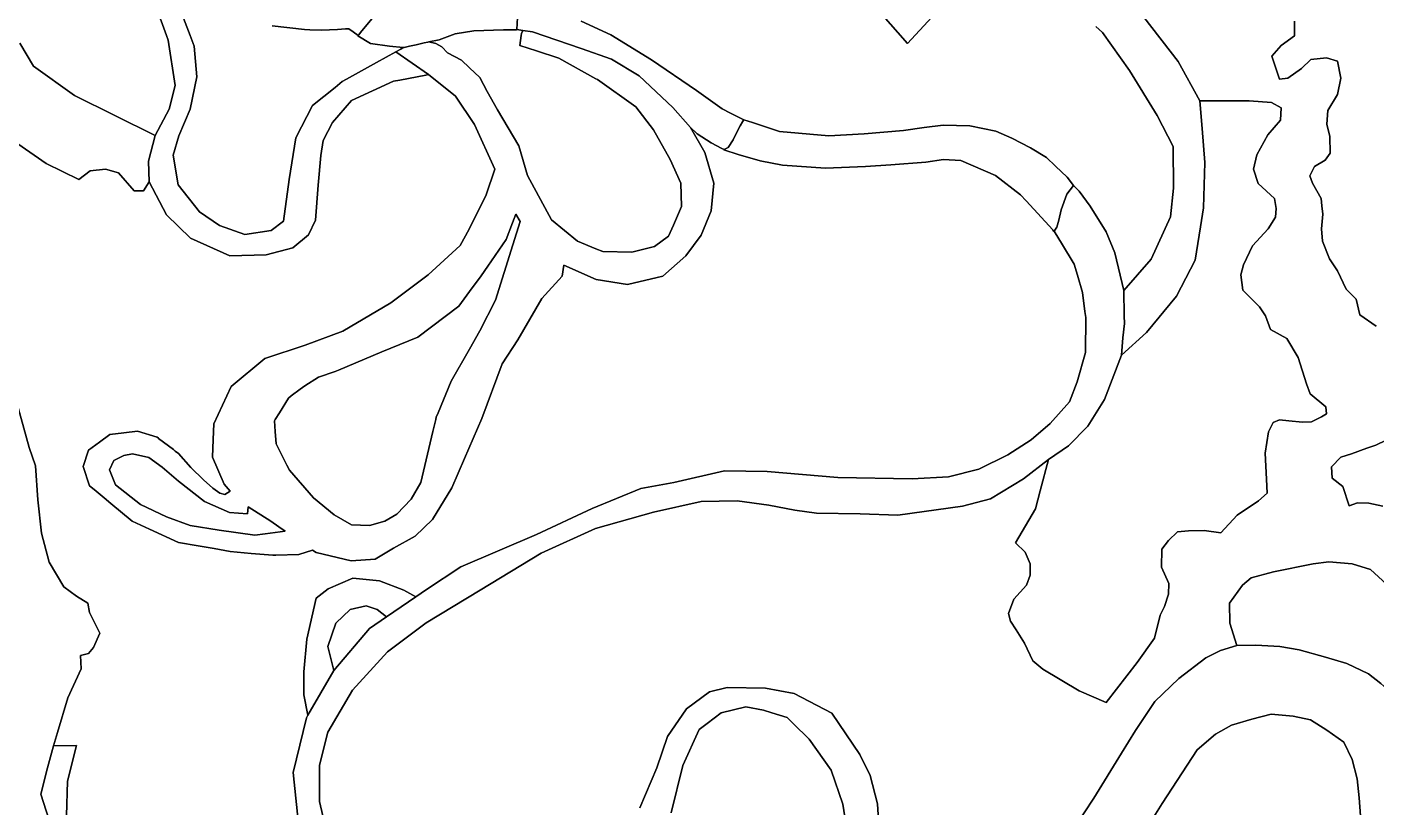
# Model space of a CAD drawing. Header units: inches. Extents: x 288635 to 1232953, y 676945 to 1655780.
# Drawn here: x 518547 to 539334, y 1199889 to 1211921 of the extents above; entities that cross this region are included whole.
import ezdxf

# ---------------------------------------------------------------- set-up
doc = ezdxf.new("R2010")
doc.units = ezdxf.units.IN
doc.header["$MEASUREMENT"] = 0

msp = doc.modelspace()

# ---------------------------------------------------------------- linework, layer by layer
at = {"color": 1}
for points in [[(518432.2394, 1213855.877), (518818.3201, 1213901.5971), (519188.1378, 1213410.2772), (519498.0184, 1213115.6366), (519914.5793, 1212815.916), (519949.7572, 1212789.2293), (520034.0374, 1212725.2926), (520209.2199, 1212592.3955), (520216.9015, 1212583.8866), (520539.4205, 1212226.6348), (520697.0368, 1211788.8119), (520722.3009, 1211718.6338), (520828.9811, 1211017.5924), (520737.5409, 1210651.8317), (520737.5409, 1210651.8317), (520522.2402, 1210249.2109), (519277.4261, 1210863.6804), (518647.5048, 1211315.8013), (518434.1444, 1211671.402)], [(520930.5813, 1212125.0346), (521060.9534, 1211788.8119), (521123.6217, 1211627.1936), (521164.2618, 1211149.6727), (521062.6616, 1210651.8317), (520884.8612, 1210240.3508), (520798.501, 1209945.7102), (520874.7012, 1209488.5093), (521204.9019, 1209071.9485), (521514.7825, 1208858.5881), (521905.9433, 1208721.4278), (522307.2641, 1208782.3879), (522500.3044, 1208924.6282), (522586.6646, 1209569.7895), (522688.2648, 1210209.8708), (522947.3453, 1210707.7118), (523294.2494, 1210989.0895), (523404.5463, 1211078.5525), (523470.0698, 1211114.7311), (523934.9495, 1211371.4132), (524232.5879, 1211535.7534), (524735.2164, 1211188.5574), (524691.0917, 1211179.6217), (524290.5141, 1211102.5876), (524191.9478, 1211083.6325), (523546.7865, 1210788.9919), (523252.146, 1210448.6312), (523109.9057, 1210169.2307), (523074.3456, 1209940.6302), (523033.7055, 1209483.4293), (522993.0654, 1208939.8682), (522886.3852, 1208716.3478), (522642.5447, 1208513.1474), (522231.0639, 1208406.4672), (521672.2628, 1208391.2271), (521067.7416, 1208665.5477), (520696.9008, 1209021.1484), (520430.5884, 1209532.7178), (520420.64, 1209849.1601), (520522.2402, 1210249.2109), (520737.5409, 1210651.8317), (520828.9811, 1211017.5924), (520722.3009, 1211718.6338), (520697.0368, 1211788.8119), (520539.4205, 1212226.6348)], [(522323.9858, 1211937.0742), (522821.4034, 1211884.1575), (522906.9078, 1211878.1921), (522906.9078, 1211878.1921), (523086.3612, 1211873.4012), (523329.7784, 1211881.3387), (523454.1328, 1211891.9221), (523504.4037, 1211891.9221), (523570.6336, 1211843.9986), (523647.7237, 1211789.2241), (523643.0065, 1211783.5242), (523841.219, 1211664.036), (524134.7411, 1211622.5465), (524342.3059, 1211603.4287), (524307.842, 1211580.3081), (524232.5879, 1211535.7534), (523934.9495, 1211371.4132), (523470.0698, 1211114.7311), (523404.5463, 1211078.5525), (523294.2494, 1210989.0895), (522947.3453, 1210707.7118), (522688.2648, 1210209.8708), (522586.6646, 1209569.7895), (522500.3044, 1208924.6282), (522307.2641, 1208782.3879), (521905.9433, 1208721.4278), (521514.7825, 1208858.5881), (521204.9019, 1209071.9485), (520874.7012, 1209488.5093), (520798.501, 1209945.7102), (520884.8612, 1210240.3508), (521062.6616, 1210651.8317), (521164.2618, 1211149.6727), (521123.6217, 1211627.1936), (521060.9534, 1211788.8119), (520930.5813, 1212125.0346)], [(526111.3015, 1212160.0271), (526092.7372, 1211881.5607), (526087.7983, 1211881.5607), (526087.4455, 1211876.269), (525887.6418, 1211876.269), (525430.4409, 1211863.569), (525144.6903, 1211812.7689), (524897.0398, 1211723.8687), (524738.6095, 1211689.2689), (524724.0372, 1211686.0865), (524666.9807, 1211673.6259), (524542.3658, 1211646.4112), (524443.2659, 1211624.7687), (524357.2597, 1211605.9857), (524353.4548, 1211605.1547), (524344.5887, 1211603.2184), (524342.3059, 1211603.4287), (524134.7411, 1211622.5465), (523841.219, 1211664.036), (523643.0065, 1211783.5242), (523647.7237, 1211789.2241), (523658.2865, 1211801.9876), (523684.5275, 1211833.6955), (523886.847, 1212078.1648)], [(527086.4481, 1212008.3467), (527543.649, 1211798.7963), (528172.3003, 1211411.4455), (528861.2766, 1210941.5445), (529261.3274, 1210655.794), (529388.3277, 1210592.2938), (529594.9909, 1210490.9079), (529594.9909, 1210490.9079), (529591.483, 1210485.0147), (529589.6992, 1210485.6162), (529573.965, 1210459.1827), (529536.2332, 1210395.7933), (529495.7831, 1210316.4938), (529425.8986, 1210179.4901), (529350.158, 1210063.8322), (529289.3733, 1210033.4398), (529255.5066, 1210046.1398), (529087.2313, 1210136.0984), (528875.5642, 1210274.7403), (528771.0869, 1210372.3998), (528497.5983, 1210677.6253), (527981.1944, 1211165.336), (527554.4736, 1211424.4165), (527086.1284, 1211591.2244), (526335.2711, 1211846.0574), (526186.2112, 1211867.8775), (526092.7372, 1211881.5607), (526111.3015, 1212160.0271)], [(532489.3528, 1212070.1634), (532115.8459, 1211663.3415), (531701.9512, 1212136.2036)], [(531701.9512, 1212136.2036), (532115.8459, 1211663.3415), (532489.3528, 1212070.1634)], [(523886.847, 1212078.1648), (523684.5275, 1211833.6955), (523658.2865, 1211801.9876), (523647.7237, 1211789.2241), (523570.6336, 1211843.9986), (523504.4037, 1211891.9221), (523454.1328, 1211891.9221), (523329.7784, 1211881.3387), (523086.3612, 1211873.4012), (522906.9078, 1211878.1921), (522821.4034, 1211884.1575), (522323.9858, 1211937.0742)], [(523222.2946, 1199245.6485), (523052.9609, 1199975.8999), (523052.9609, 1200536.8177), (523179.9612, 1201044.8187), (523560.9619, 1201690.4033), (524102.618, 1202285.8229), (524696.9792, 1202732.8638), (525530.1009, 1203235.7848), (526469.9027, 1203804.7459), (527308.1044, 1204185.7467), (528202.1862, 1204439.7472), (528933.7077, 1204602.3075), (529487.4288, 1204612.4675), (529980.1898, 1204546.4274), (530376.4306, 1204470.2272), (530711.7112, 1204424.5071), (531387.3526, 1204409.2671), (531966.4737, 1204388.9471), (532961.0974, 1204528.859), (533392.8983, 1204643.1593), (533901.9576, 1204952.8282), (534285.2993, 1205252.2555), (534158.569, 1204764.8314), (534087.1789, 1204490.254), (533777.2983, 1203967.0129), (533929.6986, 1203819.6926), (534005.8987, 1203641.8923), (534005.8023, 1203467.7579), (533950.0186, 1203311.6916), (533753.5426, 1203097.1129), (533670.6181, 1202874.8107), (533701.0981, 1202757.9705), (533787.4583, 1202620.8102), (533919.5386, 1202417.6098), (534046.5388, 1202143.2893), (534198.9391, 1202016.289), (534757.7402, 1201681.0083), (535174.3011, 1201503.208), (535651.822, 1202117.8892), (535921.0626, 1202493.81), (536007.4227, 1202849.4107), (536075.6911, 1202983.2167), (536136.0376, 1203174.2162), (536139.503, 1203337.0917), (536027.7428, 1203591.0922), (536032.8228, 1203865.4127), (536134.423, 1204002.573), (536276.6633, 1204134.6533), (536444.3036, 1204149.8933), (536688.1441, 1204154.9733), (536942.1446, 1204119.4132), (537196.1451, 1204388.6538), (537521.2658, 1204612.1742), (537658.426, 1204729.0144), (537648.266, 1204947.4549), (537627.946, 1205348.7757), (537678.7461, 1205678.9763), (537749.8662, 1205821.2166), (537846.3864, 1205861.8567), (537988.6267, 1205846.6167), (538201.9871, 1205826.2966), (538339.1474, 1205831.3766), (538496.6277, 1205907.5768), (538572.8279, 1205953.2969), (538562.6678, 1206059.9771), (538318.8274, 1206263.1775), (538262.9472, 1206415.5778), (538135.947, 1206821.9786), (537958.1466, 1207116.6192), (537709.2261, 1207253.7795), (537633.026, 1207467.1399), (537536.5058, 1207604.3002), (537282.5053, 1207863.3807), (537252.0252, 1208097.0612), (537292.6653, 1208254.5415), (537429.8256, 1208544.1021), (537673.6661, 1208808.2626), (537785.4263, 1208986.063), (537795.5863, 1209123.2232), (537770.1863, 1209275.6235), (537516.1857, 1209504.224), (537445.0656, 1209727.7444), (537495.8657, 1209951.2649), (537668.5861, 1210256.0655), (537861.6264, 1210484.666), (537871.7865, 1210672.6263), (537724.4662, 1210753.9065), (537379.0255, 1210779.3065), (536619.4011, 1210779.8409), (536284.1204, 1211389.4421), (535755.7993, 1212070.1634)], [(535014.328, 1211929.7711), (535120.7981, 1211836.483), (535537.3589, 1211247.2018), (535964.0797, 1210556.3204), (536207.9202, 1210078.7995), (536213.0002, 1209433.6382), (536167.2802, 1208991.6773), (535867.5596, 1208341.436), (535445.9187, 1207858.835), (535309.1204, 1208435.1752), (535177.7084, 1208759.9765), (534931.6454, 1209159.4981), (534762.3117, 1209389.6861), (534674.999, 1209476.9988), (534577.103, 1209606.6449), (534394.5401, 1209775.9785), (534254.3107, 1209905.6246), (534010.8935, 1210059.0833), (533720.0776, 1210206.7431), (533474.8486, 1210313.1075), (533074.7978, 1210395.6577), (532662.1823, 1210406.9519), (532369.518, 1210368.0039), (532052.4458, 1210325.8076), (531449.1946, 1210275.0075), (530903.0935, 1210243.2574), (530141.092, 1210306.7575), (529727.8746, 1210446.0983), (529594.9909, 1210490.9079), (529388.3277, 1210592.2938), (529261.3274, 1210655.794), (528861.2766, 1210941.5445), (528172.3003, 1211411.4455), (527543.649, 1211798.7963), (527086.4481, 1212008.3467)], [(535755.7993, 1212070.1634), (536284.1204, 1211389.4421), (536619.4011, 1210779.8409), (536654.2197, 1210353.3132), (536696.6932, 1209833.0122), (536675.2812, 1209128.8376), (536629.3265, 1208838.4037), (536548.2809, 1208326.196), (536258.7203, 1207767.3948), (535796.4394, 1207208.5937), (535413.9002, 1206860.3849), (535431.3786, 1207125.6983), (535456.0787, 1207345.754), (535453.7206, 1207464.8393), (535445.9187, 1207858.835), (535867.5596, 1208341.436), (536167.2802, 1208991.6773), (536213.0002, 1209433.6382), (536207.9202, 1210078.7995), (535964.0797, 1210556.3204), (535537.3589, 1211247.2018), (535120.7981, 1211836.483), (535014.328, 1211929.7711)], [(539336.4118, 1207304.1051), (539082.4113, 1207481.9055), (539026.5312, 1207720.666), (538874.1309, 1207878.1463), (538742.0506, 1208157.5468), (538615.0503, 1208345.5072), (538508.3701, 1208614.7477), (538493.1301, 1208807.7881), (538513.4501, 1209031.3086), (538499.5847, 1209164.4167), (538488.0501, 1209275.1491), (538355.9698, 1209513.9095), (538315.3297, 1209625.6698), (538386.4499, 1209767.91), (538549.0102, 1209864.4302), (538625.2104, 1209976.1905), (538620.1304, 1210230.191), (538574.4103, 1210423.2314), (538589.6503, 1210631.5118), (538742.0506, 1210880.4323), (538792.8507, 1211129.3528), (538742.0506, 1211393.5133), (538569.3303, 1211444.3134), (538330.5698, 1211418.9134), (538188.3295, 1211281.7531), (537974.9691, 1211129.3528), (537847.9688, 1211114.1127), (537731.1286, 1211469.7135), (537873.3689, 1211637.3538), (538076.5693, 1211784.6741), (538076.5693, 1212008.1945)], [(538076.5693, 1212008.1945), (538076.5693, 1211784.6741), (537873.3689, 1211637.3538), (537731.1286, 1211469.7135), (537847.9688, 1211114.1127), (537974.9691, 1211129.3528), (538188.3295, 1211281.7531), (538330.5698, 1211418.9134), (538569.3303, 1211444.3134), (538742.0506, 1211393.5133), (538792.8507, 1211129.3528), (538742.0506, 1210880.4323), (538589.6503, 1210631.5118), (538574.4103, 1210423.2314), (538620.1304, 1210230.191), (538625.2104, 1209976.1905), (538549.0102, 1209864.4302), (538386.4499, 1209767.91), (538315.3297, 1209625.6698), (538355.9698, 1209513.9095), (538488.0501, 1209275.1491), (538499.5847, 1209164.4167), (538513.4501, 1209031.3086), (538493.1301, 1208807.7881), (538508.3701, 1208614.7477), (538615.0503, 1208345.5072), (538742.0506, 1208157.5468), (538874.1309, 1207878.1463), (539026.5312, 1207720.666), (539082.4113, 1207481.9055), (539336.4118, 1207304.1051)], [(518434.1444, 1211671.402), (518647.5048, 1211315.8013), (519277.4261, 1210863.6804), (520522.2402, 1210249.2109), (520420.64, 1209849.1601), (520430.5884, 1209532.7178), (520341.8153, 1209393.2172), (520197.9201, 1209393.2172), (519958.1474, 1209669.878), (519754.947, 1209725.7581), (519521.2665, 1209700.3581), (519343.4662, 1209568.2778), (518840.5452, 1209817.1983), (518154.7438, 1210294.7193)], [(518154.7438, 1210294.7193), (518840.5452, 1209817.1983), (519343.4662, 1209568.2778), (519521.2665, 1209700.3581), (519754.947, 1209725.7581), (519958.1474, 1209669.878), (520197.9201, 1209393.2172), (520341.8153, 1209393.2172), (520430.5884, 1209532.7178), (520696.9008, 1209021.1484), (521067.7416, 1208665.5477), (521672.2628, 1208391.2271), (522231.0639, 1208406.4672), (522642.5447, 1208513.1474), (522886.3852, 1208716.3478), (522993.0654, 1208939.8682), (523033.7055, 1209483.4293), (523074.3456, 1209940.6302), (523109.9057, 1210169.2307), (523252.146, 1210448.6312), (523546.7865, 1210788.9919), (524191.9478, 1211083.6325), (524290.5141, 1211102.5876), (524691.0917, 1211179.6217), (524735.2164, 1211188.5574), (525150.7821, 1210852.9154), (525441.1894, 1210418.5745), (525756.1169, 1209728.5128), (525621.235, 1209333.0757), (525360.604, 1208804.7265), (525220.2222, 1208551.6138), (524728.0963, 1208096.5296), (524151.3034, 1207667.9037), (523415.7603, 1207228.6945), (522833.6758, 1207011.7358), (522214.0424, 1206808.229), (521690.6735, 1206376.7345), (521426.0896, 1205799.9417), (521416.1388, 1205558.6353), (521404.9229, 1205286.649), (521584.84, 1204868.6065), (521679.7617, 1204761.0285), (521595.194, 1204711.2496), (521518.9939, 1204730.2997), (521409.5632, 1204808.8043), (521267.0439, 1204934.1862), (521070.8608, 1205127.6449), (520880.8176, 1205339.9009), (520832.132, 1205377.4181), (520804.3475, 1205406.4876), (520574.2048, 1205576.176), (520573.3081, 1205576.867), (520551.8869, 1205592.6314), (520252.1663, 1205689.1516), (520040.0842, 1205661.3789), (519825.4455, 1205633.2715), (519662.8851, 1205516.4313), (519495.2448, 1205394.511), (519413.9646, 1205140.5105), (519510.4848, 1204845.8699), (519583.2558, 1204784.6761), (519583.2607, 1204784.672), (519734.0053, 1204657.9095), (519838.2592, 1204570.8269), (520165.8062, 1204297.2288), (520434.3221, 1204175.3493), (520882.0876, 1203972.1082), (521182.2299, 1203918.8361), (521429.9655, 1203874.8657), (521675.6065, 1203831.2671), (521999.595, 1203802.3679), (522337.3637, 1203772.2395), (522382.4181, 1203773.5844), (522736.2913, 1203784.1478), (522948.0521, 1203853.45), (523003.0095, 1203815.5627), (523542.7605, 1203688.5625), (523913.178, 1203715.0208), (524193.6368, 1203884.3545), (524527.0125, 1204069.5632), (524796.8881, 1204323.5637), (525093.222, 1204810.398), (525289.014, 1205265.4823), (525553.5979, 1205884.6085), (525871.0985, 1206725.9852), (526109.224, 1207096.4026), (526479.6414, 1207731.4039), (526791.8504, 1208075.3629), (526817.8721, 1208249.4102), (527315.7131, 1208025.8897), (527798.3141, 1207949.6896), (528258.4206, 1208056.1957), (528346.9552, 1208076.6898), (528697.4759, 1208391.6505), (528936.2363, 1208711.6911), (529088.6367, 1209087.6119), (529129.2767, 1209509.2527), (528992.1165, 1209986.7737), (528771.0869, 1210372.3998), (528875.5642, 1210274.7403), (529087.2313, 1210136.0984), (529255.5066, 1210046.1398), (529289.3733, 1210033.4398), (529292.5701, 1210032.3923), (529284.0816, 1210028.1481), (529505.2589, 1209955.6768), (529843.6997, 1209856.9649), (530186.6004, 1209787.1148), (530853.3517, 1209742.6647), (531469.3029, 1209768.0648), (531856.6537, 1209793.4648), (532396.4048, 1209837.9149), (532669.4553, 1209876.015), (532936.1559, 1209863.315), (533469.5569, 1209628.3645), (533856.9077, 1209329.9139), (533941.8723, 1209237.3243), (534352.2087, 1208790.1628), (534366.8835, 1208767.1499), (534371.4383, 1208773.5972), (534372.1752, 1208772.4416), (534389.6386, 1208745.0558), (534487.3412, 1208585.0257), (534684.2792, 1208262.4548), (534732.8656, 1208095.3175), (534811.2794, 1207825.5739), (534849.5423, 1207534.776), (534862.0795, 1207439.4932), (534856.9995, 1206901.0121), (534729.9993, 1206446.3512), (534613.159, 1206141.5506), (534313.4384, 1205806.2699), (534018.7978, 1205552.2694), (533663.1971, 1205323.6689), (533212.9812, 1205098.2435), (532747.3136, 1204981.8266), (532186.3958, 1204950.0765), (531043.3936, 1204971.2432), (529953.308, 1205066.4934), (529297.1401, 1205077.0768), (528513.9718, 1204897.1598), (528005.9708, 1204801.9096), (527254.5526, 1204494.9923), (526397.3009, 1204092.8248), (525233.1319, 1203595.4072), (524703.9642, 1203246.1565), (524537.5795, 1203131.8923), (524351.2003, 1203235.5868), (523978.6662, 1203379.5205), (523568.0321, 1203417.6205), (523187.0313, 1203252.5202), (523004.9976, 1203108.5866), (522858.422, 1202480.6495), (522814.4972, 1201974.051), (522814.4972, 1201618.4503), (522874.9076, 1201307.5279), (522851.8772, 1201267.0692), (522650.7934, 1200420.4008), (522767.2103, 1199287.9819)], [(522767.2103, 1199287.9819), (522650.7934, 1200420.4008), (522851.8772, 1201267.0692), (522874.9076, 1201307.5279), (523275.8835, 1201993.3043), (523825.5458, 1202642.9053), (524087.3662, 1202822.7097), (524537.5795, 1203131.8923), (524703.9642, 1203246.1565), (525233.1319, 1203595.4072), (526397.3009, 1204092.8248), (527254.5526, 1204494.9923), (528005.9708, 1204801.9096), (528513.9718, 1204897.1598), (529297.1401, 1205077.0768), (529953.308, 1205066.4934), (531043.3936, 1204971.2432), (532186.3958, 1204950.0765), (532747.3136, 1204981.8266), (533212.9812, 1205098.2435), (533663.1971, 1205323.6689), (534018.7978, 1205552.2694), (534313.4384, 1205806.2699), (534613.159, 1206141.5506), (534729.9993, 1206446.3512), (534856.9995, 1206901.0121), (534862.0795, 1207439.4932), (534849.5423, 1207534.776), (534811.2794, 1207825.5739), (534732.8656, 1208095.3175), (534684.2792, 1208262.4548), (534487.3412, 1208585.0257), (534389.6386, 1208745.0558), (534372.1752, 1208772.4416), (534415.7068, 1208834.06), (534447.4569, 1208939.8935), (534484.4986, 1209101.2897), (534571.8113, 1209342.061), (534674.999, 1209476.9988), (534762.3117, 1209389.6861), (534931.6454, 1209159.4981), (535177.7084, 1208759.9765), (535309.1204, 1208435.1752), (535445.9187, 1207858.835), (535453.7206, 1207464.8393), (535456.0787, 1207345.754), (535431.3786, 1207125.6983), (535413.9002, 1206860.3849), (535148.901, 1206176.8173), (534894.9005, 1205765.3365), (534595.1799, 1205460.5359), (534285.2993, 1205252.2555), (533901.9576, 1204952.8282), (533901.9576, 1204952.8282), (533392.8983, 1204643.1593), (532961.0974, 1204528.859), (531966.4737, 1204388.9471), (531387.3526, 1204409.2671), (530711.7112, 1204424.5071), (530376.4306, 1204470.2272), (529980.1898, 1204546.4274), (529487.4288, 1204612.4675), (528933.7077, 1204602.3075), (528202.1862, 1204439.7472), (527308.1044, 1204185.7467), (526469.9027, 1203804.7459), (525530.1009, 1203235.7848), (524696.9792, 1202732.8638), (524102.618, 1202285.8229), (523560.9619, 1201690.4033), (523179.9612, 1201044.8187), (523052.9609, 1200536.8177), (523052.9609, 1199975.8999), (523222.2946, 1199245.6485)], [(518349.8175, 1206272.9042), (518578.418, 1205434.7025), (518680.0182, 1205150.2219), (518715.5783, 1204626.9809), (518771.4584, 1204113.8999), (518888.2986, 1203666.859), (519116.8991, 1203285.8582), (519309.9394, 1203143.6179), (519482.6598, 1203031.8577), (519508.0598, 1202889.6174), (519670.6202, 1202569.5768), (519574.1, 1202351.1363), (519492.8198, 1202259.6961), (519370.8996, 1202229.2161), (519381.0596, 1202020.9357), (519177.8592, 1201573.8948), (519015.2989, 1201040.4937), (518957.3167, 1200831.7576), (518862.8986, 1200491.8526), (518761.2983, 1200090.5318), (518923.8587, 1199572.3708)], [(519154.1169, 1199756.2911), (519169.3569, 1200289.6921), (519311.5972, 1200838.3332), (518957.3167, 1200831.7576), (519015.2989, 1201040.4937), (519177.8592, 1201573.8948), (519381.0596, 1202020.9357), (519370.8996, 1202229.2161), (519492.8198, 1202259.6961), (519574.1, 1202351.1363), (519670.6202, 1202569.5768), (519508.0598, 1202889.6174), (519482.6598, 1203031.8577), (519309.9394, 1203143.6179), (519116.8991, 1203285.8582), (518888.2986, 1203666.859), (518771.4584, 1204113.8999), (518715.5783, 1204626.9809), (518680.0182, 1205150.2219), (518578.418, 1205434.7025), (518349.8175, 1206272.9042)], [(539438.012, 1204530.4196), (539224.6516, 1204576.1397), (539046.8512, 1204581.2197), (538919.851, 1204535.4996), (538823.3308, 1204835.2202), (538660.7704, 1204962.2204), (538650.6104, 1205134.9408), (538792.8507, 1205287.3411), (538955.411, 1205338.1412), (539195.19, 1205422.3879), (539331.3318, 1205470.2215), (539488.8121, 1205546.4216)], [(539488.8121, 1205546.4216), (539331.3318, 1205470.2215), (539195.19, 1205422.3879), (538955.411, 1205338.1412), (538792.8507, 1205287.3411), (538650.6104, 1205134.9408), (538660.7704, 1204962.2204), (538823.3308, 1204835.2202), (538919.851, 1204535.4996), (539046.8512, 1204581.2197), (539224.6516, 1204576.1397), (539438.012, 1204530.4196)], [(539494.2866, 1203327.12), (539246.6361, 1203555.7205), (538967.2355, 1203638.2706), (538605.2848, 1203670.0207), (538367.9829, 1203638.7281), (537756.153, 1203518.3094), (537411.4824, 1203422.3702), (537274.3488, 1203309.7247), (537074.9317, 1203035.0194), (537081.2818, 1202723.8688), (537191.613, 1202379.9405), (536937.3619, 1202304.3234), (536711.294, 1202190.7031), (536294.9769, 1201870.8821), (535927.313, 1201516.5249), (535629.6562, 1201070.0396), (535414.6818, 1200722.7733), (534984.733, 1200028.2407), (534538.2477, 1199350.2445)], [(539407.9137, 1201794.0734), (539216.0904, 1201946.2091), (538886.022, 1202105.8855), (538556.6151, 1202201.1357), (538147.9012, 1202316.6538), (537854.145, 1202363.8547), (537481.0817, 1202383.6985), (537191.613, 1202379.9405), (537081.2818, 1202723.8688), (537074.9317, 1203035.0194), (537274.3488, 1203309.7247), (537411.4824, 1203422.3702), (537756.153, 1203518.3094), (538367.9829, 1203638.7281), (538605.2848, 1203670.0207), (538967.2355, 1203638.2706), (539246.6361, 1203555.7205), (539494.2866, 1203327.12)], [(534538.2477, 1199350.2445), (534984.733, 1200028.2407), (535414.6818, 1200722.7733), (535629.6562, 1201070.0396), (535927.313, 1201516.5249), (536294.9769, 1201870.8821), (536711.294, 1202190.7031), (536937.3619, 1202304.3234), (537191.613, 1202379.9405), (537481.0817, 1202383.6985), (537854.145, 1202363.8547), (538147.9012, 1202316.6538), (538556.6151, 1202201.1357), (538886.022, 1202105.8855), (539216.0904, 1201946.2091), (539407.9137, 1201794.0734), (539595.7683, 1201628.7085), (539765.1019, 1201364.1246), (539765.1019, 1201364.1246), (539870.9355, 1201073.0824), (539950.3106, 1200854.8007), (540034.8148, 1200490.8185), (540119.6443, 1199969.7677), (540129.1299, 1199557.605)], [(527987.9791, 1199879.8031), (528252.1396, 1200494.4843), (528414.7, 1200977.0853), (528709.3406, 1201403.8061), (529064.9413, 1201667.9666), (529334.1818, 1201734.0068), (529928.543, 1201723.8467), (530370.5039, 1201642.5666), (530949.625, 1201337.766), (531381.4259, 1200697.6847), (531538.9062, 1200377.6441), (531650.6664, 1199940.7632), (531681.1465, 1199427.6822)], [(531681.1465, 1199427.6822), (531650.6664, 1199940.7632), (531538.9062, 1200377.6441), (531381.4259, 1200697.6847), (530949.625, 1201337.766), (530370.5039, 1201642.5666), (529928.543, 1201723.8467), (529334.1818, 1201734.0068), (529064.9413, 1201667.9666), (528709.3406, 1201403.8061), (528414.7, 1200977.0853), (528252.1396, 1200494.4843), (527987.9791, 1199879.8031)], [(531158.3051, 1199673.0292), (531117.2654, 1199935.6832), (530939.465, 1200458.9242), (530599.1043, 1200936.4452), (530351.6477, 1201180.2084), (530258.7437, 1201271.7258), (530022.7937, 1201344.8371), (529898.0629, 1201383.4861), (529623.7424, 1201434.2862), (529242.7416, 1201342.846), (529029.0804, 1201180.2084), (528902.3809, 1201083.7655), (528653.4604, 1200530.0444), (528470.5801, 1199798.5229)], [(528470.5801, 1199798.5229), (528653.4604, 1200530.0444), (528902.3809, 1201083.7655), (529029.0804, 1201180.2084), (529242.7416, 1201342.846), (529623.7424, 1201434.2862), (529898.0629, 1201383.4861), (530022.7937, 1201344.8371), (530258.7437, 1201271.7258), (530351.6477, 1201180.2084), (530599.1043, 1200936.4452), (530939.465, 1200458.9242), (531117.2654, 1199935.6832), (531158.3051, 1199673.0292)], [(539095.0433, 1199754.3964), (539073.8766, 1200029.5636), (539042.1265, 1200325.8975), (538968.043, 1200622.2315), (538839.4925, 1200891.1694), (538576.4589, 1201077.3157), (538322.4584, 1201236.066), (538057.8746, 1201288.9828), (537719.2072, 1201320.7329), (537422.8733, 1201246.6494), (537105.3726, 1201151.3992), (536861.9555, 1201013.8156), (536577.3004, 1200772.1066), (536036.4538, 1199944.8968), (535835.3701, 1199616.8128)], [(535835.3701, 1199616.8128), (536036.4538, 1199944.8968), (536577.3004, 1200772.1066), (536861.9555, 1201013.8156), (537105.3726, 1201151.3992), (537422.8733, 1201246.6494), (537719.2072, 1201320.7329), (538057.8746, 1201288.9828), (538322.4584, 1201236.066), (538576.4589, 1201077.3157), (538839.4925, 1200891.1694), (538968.043, 1200622.2315), (539042.1265, 1200325.8975), (539073.8766, 1200029.5636), (539095.0433, 1199754.3964)], [(518923.8587, 1199572.3708), (518761.2983, 1200090.5318), (518862.8986, 1200491.8526), (518957.3167, 1200831.7576), (519311.5972, 1200838.3332), (519169.3569, 1200289.6921), (519154.1169, 1199756.2911)]]:
    msp.add_lwpolyline(points, dxfattribs=at)
for points in [[(528936.2363, 1208711.6911), (528697.4759, 1208391.6505), (528346.9552, 1208076.6898), (528258.4206, 1208056.1957), (527798.3141, 1207949.6896), (527315.7131, 1208025.8897), (526817.8721, 1208249.4102), (526791.8504, 1208075.3629), (526479.6414, 1207731.4039), (526109.224, 1207096.4026), (525871.0985, 1206725.9852), (525553.5979, 1205884.6085), (525289.014, 1205265.4823), (525093.222, 1204810.398), (524796.8881, 1204323.5637), (524527.0125, 1204069.5632), (524193.6368, 1203884.3545), (523913.178, 1203715.0208), (523542.7605, 1203688.5625), (523003.0095, 1203815.5627), (522948.0521, 1203853.45), (522736.2913, 1203784.1478), (522382.4181, 1203773.5844), (522337.3637, 1203772.2395), (521999.595, 1203802.3679), (521675.6065, 1203831.2671), (521429.9655, 1203874.8657), (521182.2299, 1203918.8361), (520882.0876, 1203972.1082), (520434.3221, 1204175.3493), (520165.8062, 1204297.2288), (519838.2592, 1204570.8269), (519734.0053, 1204657.9095), (519583.2607, 1204784.672), (519583.2558, 1204784.6761), (519510.4848, 1204845.8699), (519413.9646, 1205140.5105), (519495.2448, 1205394.511), (519662.8851, 1205516.4313), (519825.4455, 1205633.2715), (520040.0842, 1205661.3789), (520252.1663, 1205689.1516), (520551.8869, 1205592.6314), (520573.3081, 1205576.867), (520574.2048, 1205576.176), (520804.3475, 1205406.4876), (520832.132, 1205377.4181), (520880.8176, 1205339.9009), (521070.8608, 1205127.6449), (521267.0439, 1204934.1862), (521409.5632, 1204808.8043), (521518.9939, 1204730.2997), (521595.194, 1204711.2496), (521679.7617, 1204761.0285), (521584.84, 1204868.6065), (521404.9229, 1205286.649), (521416.1388, 1205558.6353), (521426.0896, 1205799.9417), (521690.6735, 1206376.7345), (522214.0424, 1206808.229), (522833.6758, 1207011.7358), (523415.7603, 1207228.6945), (524151.3034, 1207667.9037), (524728.0963, 1208096.5296), (525220.2222, 1208551.6138), (525360.604, 1208804.7265), (525621.235, 1209333.0757), (525756.1169, 1209728.5128), (525441.1894, 1210418.5745), (525150.7821, 1210852.9154), (524735.2164, 1211188.5574), (524232.5879, 1211535.7534), (524307.842, 1211580.3081), (524342.3059, 1211603.4287), (524344.5887, 1211603.2184), (524353.4548, 1211605.1547), (524357.2597, 1211605.9857), (524443.2659, 1211624.7687), (524542.3658, 1211646.4112), (524666.9807, 1211673.6259), (524724.0372, 1211686.0865), (524738.6095, 1211689.2689), (524846.3731, 1211664.7768), (524940.0358, 1211615.5642), (525025.6153, 1211520.0283), (525243.069, 1211409.1765), (525365.492, 1211291.2052), (525522.4695, 1211139.936), (525639.4458, 1210927.6457), (525796.7901, 1210642.095), (526126.9907, 1210088.3739), (526259.071, 1209631.1729), (526629.9117, 1208945.3716), (527031.2325, 1208615.1709), (527314.0925, 1208501.2922), (527422.3933, 1208457.6906), (527869.4342, 1208447.5306), (528214.8749, 1208533.8908), (528433.3153, 1208696.4511), (528509.5155, 1208864.0914), (528631.4357, 1209153.652), (528621.2757, 1209509.2527), (528458.7154, 1209875.0134), (528199.6349, 1210332.2143), (527930.3943, 1210687.8151), (527336.0331, 1211109.4559), (527314.0925, 1211121.6451), (526741.672, 1211439.6566), (526398.2923, 1211550.2364), (526142.2308, 1211632.6969), (526162.152, 1211788.8119), (526165.8983, 1211818.1707), (526186.2112, 1211867.8775), (526335.2711, 1211846.0574), (527086.1284, 1211591.2244), (527554.4736, 1211424.4165), (527981.1944, 1211165.336), (528497.5983, 1210677.6253), (528771.0869, 1210372.3998), (528992.1165, 1209986.7737), (529129.2767, 1209509.2527), (529088.6367, 1209087.6119), (528936.2363, 1208711.6911)], [(528214.8749, 1208533.8908), (527869.4342, 1208447.5306), (527422.3933, 1208457.6906), (527314.0925, 1208501.2922), (527031.2325, 1208615.1709), (526629.9117, 1208945.3716), (526259.071, 1209631.1729), (526126.9907, 1210088.3739), (525796.7901, 1210642.095), (525639.4458, 1210927.6457), (525522.4695, 1211139.936), (525365.492, 1211291.2052), (525243.069, 1211409.1765), (525025.6153, 1211520.0283), (524940.0358, 1211615.5642), (524846.3731, 1211664.7768), (524738.6095, 1211689.2689), (524897.0398, 1211723.8687), (525144.6903, 1211812.7689), (525430.4409, 1211863.569), (525887.6418, 1211876.269), (526087.4455, 1211876.269), (526087.7983, 1211881.5607), (526092.7372, 1211881.5607), (526186.2112, 1211867.8775), (526165.8983, 1211818.1707), (526162.152, 1211788.8119), (526142.2308, 1211632.6969), (526398.2923, 1211550.2364), (526741.672, 1211439.6566), (527314.0925, 1211121.6451), (527336.0331, 1211109.4559), (527930.3943, 1210687.8151), (528199.6349, 1210332.2143), (528458.7154, 1209875.0134), (528621.2757, 1209509.2527), (528631.4357, 1209153.652), (528509.5155, 1208864.0914), (528433.3153, 1208696.4511), (528214.8749, 1208533.8908)], [(538496.6277, 1205907.5768), (538339.1474, 1205831.3766), (538201.9871, 1205826.2966), (537988.6267, 1205846.6167), (537846.3864, 1205861.8567), (537749.8662, 1205821.2166), (537678.7461, 1205678.9763), (537627.946, 1205348.7757), (537648.266, 1204947.4549), (537658.426, 1204729.0144), (537521.2658, 1204612.1742), (537196.1451, 1204388.6538), (536942.1446, 1204119.4132), (536688.1441, 1204154.9733), (536444.3036, 1204149.8933), (536276.6633, 1204134.6533), (536134.423, 1204002.573), (536032.8228, 1203865.4127), (536027.7428, 1203591.0922), (536139.503, 1203337.0917), (536136.0376, 1203174.2162), (536075.6911, 1202983.2167), (536007.4227, 1202849.4107), (535921.0626, 1202493.81), (535651.822, 1202117.8892), (535174.3011, 1201503.208), (534757.7402, 1201681.0083), (534198.9391, 1202016.289), (534046.5388, 1202143.2893), (533919.5386, 1202417.6098), (533787.4583, 1202620.8102), (533701.0981, 1202757.9705), (533670.6181, 1202874.8107), (533753.5426, 1203097.1129), (533950.0186, 1203311.6916), (534005.8023, 1203467.7579), (534005.8987, 1203641.8923), (533929.6986, 1203819.6926), (533777.2983, 1203967.0129), (534087.1789, 1204490.254), (534158.569, 1204764.8314), (534285.2993, 1205252.2555), (534595.1799, 1205460.5359), (534894.9005, 1205765.3365), (535148.901, 1206176.8173), (535413.9002, 1206860.3849), (535796.4394, 1207208.5937), (536258.7203, 1207767.3948), (536548.2809, 1208326.196), (536629.3265, 1208838.4037), (536675.2812, 1209128.8376), (536696.6932, 1209833.0122), (536654.2197, 1210353.3132), (536619.4011, 1210779.8409), (537379.0255, 1210779.3065), (537724.4662, 1210753.9065), (537871.7865, 1210672.6263), (537861.6264, 1210484.666), (537668.5861, 1210256.0655), (537495.8657, 1209951.2649), (537445.0656, 1209727.7444), (537516.1857, 1209504.224), (537770.1863, 1209275.6235), (537795.5863, 1209123.2232), (537785.4263, 1208986.063), (537673.6661, 1208808.2626), (537429.8256, 1208544.1021), (537292.6653, 1208254.5415), (537252.0252, 1208097.0612), (537282.5053, 1207863.3807), (537536.5058, 1207604.3002), (537633.026, 1207467.1399), (537709.2261, 1207253.7795), (537958.1466, 1207116.6192), (538135.947, 1206821.9786), (538262.9472, 1206415.5778), (538318.8274, 1206263.1775), (538562.6678, 1206059.9771), (538572.8279, 1205953.2969), (538496.6277, 1205907.5768)], [(529594.9909, 1210490.9079), (529727.8746, 1210446.0983), (530141.092, 1210306.7575), (530903.0935, 1210243.2574), (531449.1946, 1210275.0075), (532052.4458, 1210325.8076), (532369.518, 1210368.0039), (532662.1823, 1210406.9519), (533074.7978, 1210395.6577), (533474.8486, 1210313.1075), (533720.0776, 1210206.7431), (534010.8935, 1210059.0833), (534254.3107, 1209905.6246), (534394.5401, 1209775.9785), (534577.103, 1209606.6449), (534674.999, 1209476.9988), (534571.8113, 1209342.061), (534484.4986, 1209101.2897), (534447.4569, 1208939.8935), (534415.7068, 1208834.06), (534372.1752, 1208772.4416), (534371.4383, 1208773.5972), (534366.8835, 1208767.1499), (534352.2087, 1208790.1628), (533941.8723, 1209237.3243), (533856.9077, 1209329.9139), (533469.5569, 1209628.3645), (532936.1559, 1209863.315), (532669.4553, 1209876.015), (532396.4048, 1209837.9149), (531856.6537, 1209793.4648), (531469.3029, 1209768.0648), (530853.3517, 1209742.6647), (530186.6004, 1209787.1148), (529843.6997, 1209856.9649), (529505.2589, 1209955.6768), (529284.0816, 1210028.1481), (529292.5701, 1210032.3923), (529289.3733, 1210033.4398), (529350.158, 1210063.8322), (529425.8986, 1210179.4901), (529495.7831, 1210316.4938), (529536.2332, 1210395.7933), (529573.965, 1210459.1827), (529589.6992, 1210485.6162), (529591.483, 1210485.0147), (529594.9909, 1210490.9079)], [(526148.7401, 1208919.2825), (526081.2706, 1209031.7317), (526030.3551, 1208901.0087), (525929.307, 1208641.5724), (525648.7154, 1208234.138), (525543.0145, 1208080.6546), (525365.492, 1207840.3164), (525199.0555, 1207614.987), (524569.3459, 1207138.736), (524013.7198, 1206911.1939), (523346.9685, 1206625.4433), (523294.2494, 1206607.2643), (523040.0512, 1206519.6098), (522828.3841, 1206387.3179), (522757.7536, 1206334.345), (522619.2372, 1206230.4577), (522574.3836, 1206196.8175), (522437.1927, 1205970.4526), (522372.979, 1205864.4999), (522362.7165, 1205847.5668), (522372.7411, 1205679.655), (522383.8832, 1205493.0244), (522551.8974, 1205161.304), (522590.2586, 1205085.5653), (522960.676, 1204656.9394), (523278.1767, 1204397.6472), (523548.0522, 1204244.1886), (523823.2194, 1204233.6052), (524061.3449, 1204297.1053), (524246.5536, 1204408.2306), (524468.8041, 1204635.7727), (524616.971, 1204895.0649), (524801.8831, 1205679.655), (524845.4473, 1205864.4999), (524853.9894, 1205900.7445), (524882.6889, 1205970.4526), (525082.6386, 1206456.1097), (525365.492, 1206951.1031), (525527.1395, 1207233.9862), (525765.265, 1207704.9455), (526035.1405, 1208562.1972), (526148.7401, 1208919.2825)], [(524061.3449, 1204297.1053), (523823.2194, 1204233.6052), (523548.0522, 1204244.1886), (523278.1767, 1204397.6472), (522960.676, 1204656.9394), (522590.2586, 1205085.5653), (522551.8974, 1205161.304), (522383.8832, 1205493.0244), (522372.7411, 1205679.655), (522362.7165, 1205847.5668), (522372.979, 1205864.4999), (522437.1927, 1205970.4526), (522574.3836, 1206196.8175), (522619.2372, 1206230.4577), (522757.7536, 1206334.345), (522828.3841, 1206387.3179), (523040.0512, 1206519.6098), (523294.2494, 1206607.2643), (523346.9685, 1206625.4433), (524013.7198, 1206911.1939), (524569.3459, 1207138.736), (525199.0555, 1207614.987), (525365.492, 1207840.3164), (525543.0145, 1208080.6546), (525648.7154, 1208234.138), (525929.307, 1208641.5724), (526030.3551, 1208901.0087), (526081.2706, 1209031.7317), (526148.7401, 1208919.2825), (526035.1405, 1208562.1972), (525765.265, 1207704.9455), (525527.1395, 1207233.9862), (525365.492, 1206951.1031), (525082.6386, 1206456.1097), (524882.6889, 1205970.4526), (524853.9894, 1205900.7445), (524845.4473, 1205864.4999), (524801.8831, 1205679.655), (524616.971, 1204895.0649), (524468.8041, 1204635.7727), (524246.5536, 1204408.2306), (524061.3449, 1204297.1053)], [(522304.5081, 1204297.1053), (521952.4217, 1204517.6429), (521944.4447, 1204412.164), (521668.2192, 1204431.2141), (521284.0434, 1204602.6644), (520880.8176, 1204916.9901), (520629.9921, 1205129.7155), (520426.7917, 1205278.9408), (520172.7912, 1205339.2659), (520039.4409, 1205313.8658), (519887.0406, 1205234.4907), (519820.3655, 1205088.4404), (519912.4406, 1204856.6649), (520296.6164, 1204558.2143), (520696.6672, 1204364.5389), (521061.7929, 1204231.1887), (521509.4688, 1204158.1635), (522058.7449, 1204081.9634), (522217.9596, 1204103.6693), (522524.4806, 1204145.4576), (522427.6725, 1204212.1965), (522304.5081, 1204297.1053)], [(521668.2192, 1204431.2141), (521944.4447, 1204412.164), (521952.4217, 1204517.6429), (522304.5081, 1204297.1053), (522427.6725, 1204212.1965), (522524.4806, 1204145.4576), (522217.9596, 1204103.6693), (522058.7449, 1204081.9634), (521509.4688, 1204158.1635), (521061.7929, 1204231.1887), (520696.6672, 1204364.5389), (520296.6164, 1204558.2143), (519912.4406, 1204856.6649), (519820.3655, 1205088.4404), (519887.0406, 1205234.4907), (520039.4409, 1205313.8658), (520172.7912, 1205339.2659), (520426.7917, 1205278.9408), (520629.9921, 1205129.7155), (520880.8176, 1204916.9901), (521284.0434, 1204602.6644), (521668.2192, 1204431.2141)], [(524537.5795, 1203131.8923), (524087.3662, 1202822.7097), (523944.7995, 1202935.0196), (523775.4658, 1202994.2864), (523525.6987, 1202935.0196), (523305.5649, 1202723.3525), (523182.798, 1202363.5184), (523275.8835, 1201993.3043), (522874.9076, 1201307.5279), (522814.4972, 1201618.4503), (522814.4972, 1201974.051), (522858.422, 1202480.6495), (523004.9976, 1203108.5866), (523187.0313, 1203252.5202), (523568.0321, 1203417.6205), (523978.6662, 1203379.5205), (524351.2003, 1203235.5868), (524537.5795, 1203131.8923)], [(523825.5458, 1202642.9053), (523275.8835, 1201993.3043), (523182.798, 1202363.5184), (523305.5649, 1202723.3525), (523525.6987, 1202935.0196), (523775.4658, 1202994.2864), (523944.7995, 1202935.0196), (524087.3662, 1202822.7097), (523825.5458, 1202642.9053)]]:
    msp.add_lwpolyline(points, close=True, dxfattribs=at)

doc.saveas('drawing.dxf')
